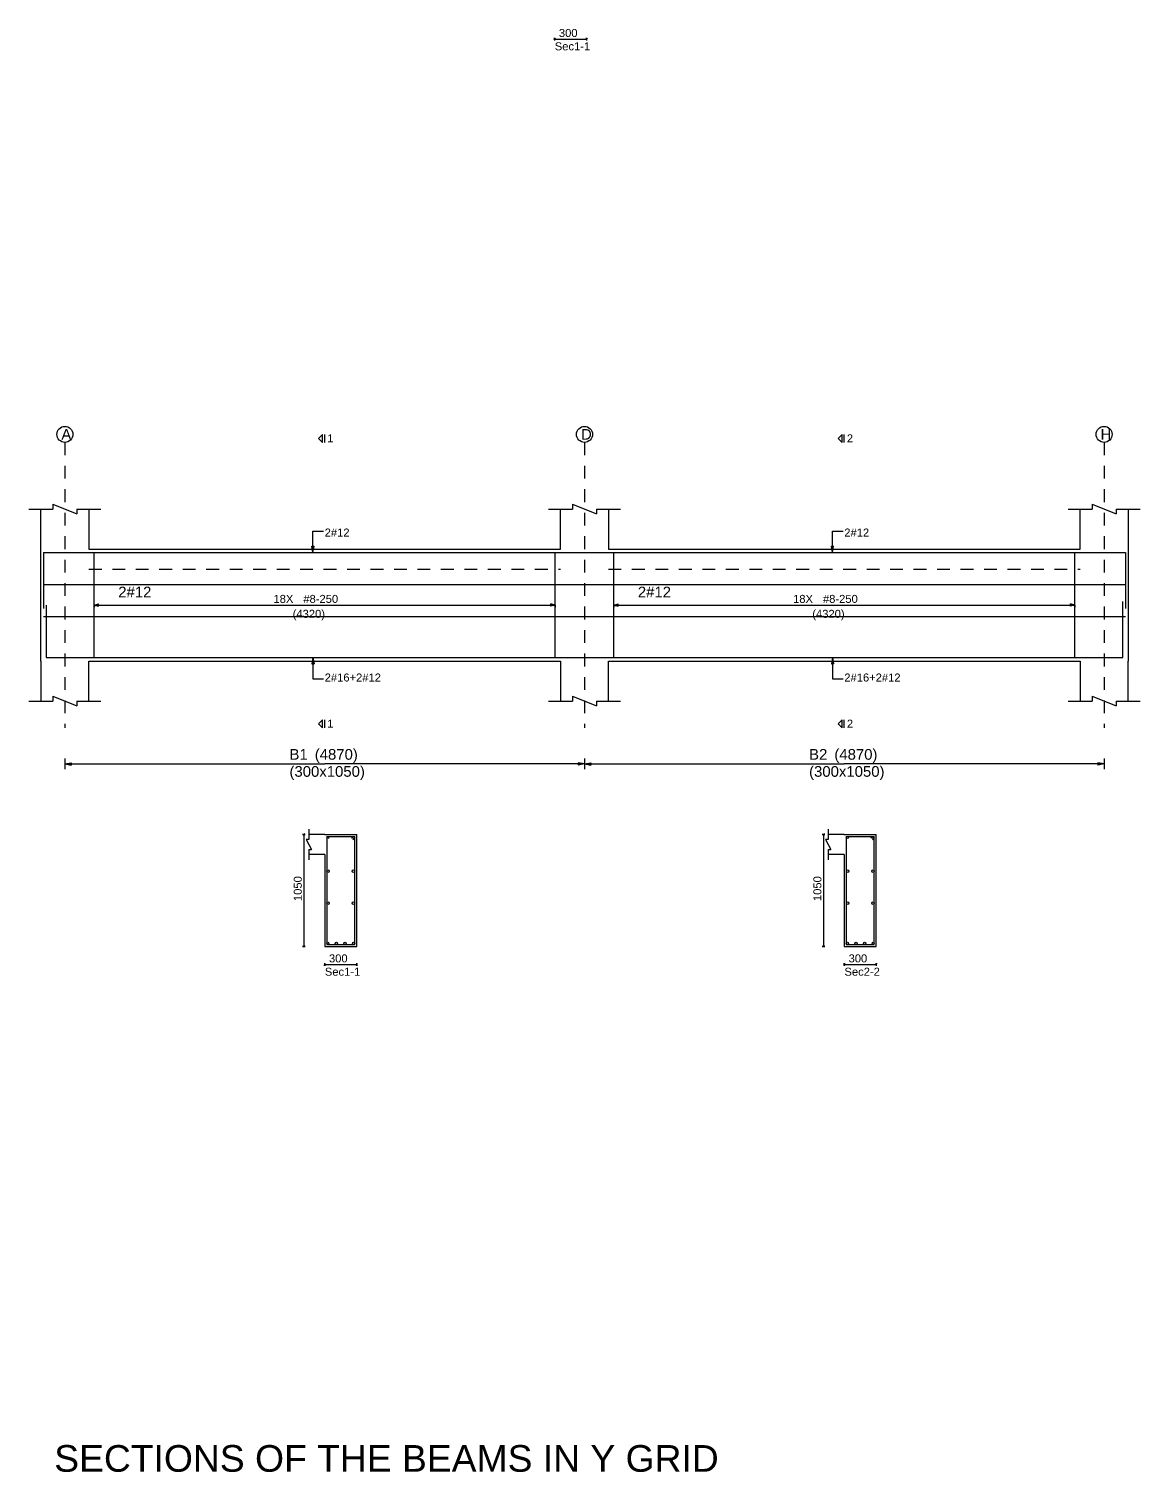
# Model space of a CAD drawing. Extents: x 0 to 98, y 3 to 248.
# Drawn here: x 0.66 to 11.08, y 64.4 to 77.93 of the extents above; entities that cross this region are included whole.
import ezdxf

# ---------------------------------------------------------------- set-up
doc = ezdxf.new("R2010")
doc.units = 0
doc.linetypes.add('ACAD_ISO02W100', pattern=[15, 12, -3])
for name, color, linetype in [('Axisline', 1, 'CONTINUOUS'), ('Axisline_Name', 2, 'CONTINUOUS'), ('Beam_bottombarlabeling', 2, 'CONTINUOUS'), ('Beam_Cross_Label', 4, 'CONTINUOUS'), ('Beam_CrossSection', 2, 'CONTINUOUS'), ('Beam_Dimensions_LS', 3, 'CONTINUOUS'), ('Beam_NameLS', 6, 'CONTINUOUS'), ('Beam_topbarsLabeling', 2, 'CONTINUOUS'), ('dim_all', 7, 'CONTINUOUS'), ('Longsection', 2, 'CONTINUOUS'), ('main_botbars', 4, 'CONTINUOUS'), ('main_topbars', 4, 'CONTINUOUS'), ('SectionLine', 4, 'CONTINUOUS'), ('Sidefacebar', 140, 'CONTINUOUS'), ('Slabline', 253, 'CONTINUOUS'), ('span_dim', 7, 'CONTINUOUS'), ('spanline', 7, 'CONTINUOUS'), ('Stirrup_bar', 1, 'CONTINUOUS'), ('Stirrup_Dia_Spacing', 2, 'CONTINUOUS'), ('Stirrup_Length', 7, 'CONTINUOUS'), ('Stirrup_Numbers', 2, 'CONTINUOUS'), ('title', 3, 'CONTINUOUS')]:
    doc.layers.add(name, color=color, linetype=linetype)
doc.styles.add('STRUDS_Arial', font='ARIAL.TTF', dxfattribs={"height": 0.04})

msp = doc.modelspace()

# ---------------------------------------------------------------- linework, layer by layer
at = {"layer": 'Axisline', "linetype": 'ACAD_ISO02W100', "ltscale": 0.01}
for p, q in [((1, 74.055), (1, 71.38)), ((5.87, 74.055), (5.87, 71.38)), ((10.74, 74.055), (10.74, 71.38))]:
    msp.add_line(p, q, dxfattribs=at)
at = {"layer": 'Axisline'}
for centre in [(1, 74.13), (5.87, 74.13), (10.74, 74.13)]:
    msp.add_circle(centre, 0.075, dxfattribs=at)
at = {"layer": 'Beam_bottombarlabeling'}
for p, q in [((3.325, 72.038), (3.315, 71.978)), ((3.315, 71.978), (3.335, 71.978)), ((3.325, 72.038), (3.325, 71.838)), ((3.325, 72.038), (3.335, 71.978)), ((8.195, 72.038), (8.185, 71.978)), ((8.185, 71.978), (8.205, 71.978)), ((8.195, 72.038), (8.195, 71.838)), ((8.195, 72.038), (8.205, 71.978)), ((3.325, 71.838), (3.425, 71.838)), ((8.195, 71.838), (8.295, 71.838))]:
    msp.add_line(p, q, dxfattribs=at)
for points in [[(3.325, 72.038), (3.315, 71.978), (3.325, 72.038), (3.335, 71.978)], [(8.195, 72.038), (8.185, 71.978), (8.195, 72.038), (8.205, 71.978)]]:
    msp.add_solid(points, dxfattribs=at)
at = {"layer": 'Beam_CrossSection'}
for p, q in [((3.285, 70.4275), (3.285, 70.3325)), ((3.435, 70.38), (3.285, 70.38)), ((3.435, 70.38), (3.735, 70.38)), ((3.435, 70.38), (3.435, 70.38)), ((3.735, 69.33), (3.735, 70.38)), ((3.735, 70.38), (3.735, 70.38)), ((8.155, 70.4275), (8.155, 70.3325)), ((8.305, 70.38), (8.155, 70.38)), ((8.305, 70.38), (8.605, 70.38)), ((8.305, 70.38), (8.305, 70.38)), ((8.605, 69.33), (8.605, 70.38)), ((8.605, 70.38), (8.605, 70.38)), ((3.285, 70.3325), (3.26, 70.3325)), ((3.26, 70.3325), (3.31, 70.2375)), ((3.285, 70.2375), (3.285, 70.1425)), ((3.285, 70.2375), (3.31, 70.2375)), ((8.155, 70.3325), (8.13, 70.3325)), ((8.13, 70.3325), (8.18, 70.2375)), ((8.155, 70.2375), (8.155, 70.1425)), ((8.155, 70.2375), (8.18, 70.2375)), ((3.435, 70.19), (3.285, 70.19)), ((3.435, 70.19), (3.435, 69.33)), ((8.305, 70.19), (8.155, 70.19)), ((8.305, 70.19), (8.305, 69.33)), ((3.435, 69.33), (3.735, 69.33)), ((8.305, 69.33), (8.605, 69.33))]:
    msp.add_line(p, q, dxfattribs=at)
at = {"layer": 'Beam_topbarsLabeling'}
for p, q in [((3.325, 73.022), (3.325, 73.222)), ((3.325, 73.222), (3.425, 73.222)), ((8.195, 73.022), (8.195, 73.222)), ((8.195, 73.222), (8.295, 73.222)), ((3.325, 73.022), (3.315, 73.082)), ((3.315, 73.082), (3.335, 73.082)), ((3.325, 73.022), (3.335, 73.082)), ((3.325, 73.082), (3.33, 73.082)), ((8.195, 73.022), (8.185, 73.082)), ((8.185, 73.082), (8.205, 73.082)), ((8.195, 73.022), (8.205, 73.082)), ((8.195, 73.082), (8.2, 73.082))]:
    msp.add_line(p, q, dxfattribs=at)
for points in [[(3.325, 73.022), (3.315, 73.082), (3.325, 73.022), (3.335, 73.082)], [(8.195, 73.022), (8.185, 73.082), (8.195, 73.022), (8.205, 73.082)]]:
    msp.add_solid(points, dxfattribs=at)
at = {"layer": 'dim_all'}
for p, q in [((5.59, 77.835), (5.5812, 77.8262)), ((5.59, 77.835), (5.59, 77.8475)), ((5.59, 77.835), (5.5988, 77.8438)), ((5.59, 77.835), (5.59, 77.8225)), ((5.59, 77.835), (5.89, 77.835)), ((5.89, 77.835), (5.8812, 77.8262)), ((5.89, 77.835), (5.89, 77.8475)), ((5.89, 77.835), (5.8988, 77.8438)), ((5.89, 77.835), (5.89, 77.8225)), ((3.24, 70.38), (3.2275, 70.38)), ((3.24, 70.38), (3.2312, 70.3712)), ((3.24, 70.38), (3.2488, 70.3888)), ((3.24, 70.38), (3.2525, 70.38)), ((3.24, 70.38), (3.24, 69.33)), ((8.11, 70.38), (8.0975, 70.38)), ((8.11, 70.38), (8.1012, 70.3712)), ((8.11, 70.38), (8.1188, 70.3888)), ((8.11, 70.38), (8.1225, 70.38)), ((8.11, 70.38), (8.11, 69.33)), ((3.24, 69.33), (3.2275, 69.33)), ((3.24, 69.33), (3.2312, 69.3212)), ((3.24, 69.33), (3.2488, 69.3388)), ((3.24, 69.33), (3.2525, 69.33)), ((8.11, 69.33), (8.0975, 69.33)), ((8.11, 69.33), (8.1012, 69.3212)), ((8.11, 69.33), (8.1188, 69.3388)), ((8.11, 69.33), (8.1225, 69.33)), ((3.435, 69.16), (3.4262, 69.1512)), ((3.435, 69.16), (3.435, 69.1725)), ((3.435, 69.16), (3.4438, 69.1688)), ((3.435, 69.16), (3.435, 69.1475)), ((3.435, 69.16), (3.735, 69.16)), ((3.735, 69.16), (3.7262, 69.1512)), ((3.735, 69.16), (3.735, 69.1725)), ((3.735, 69.16), (3.7438, 69.1688)), ((3.735, 69.16), (3.735, 69.1475)), ((8.305, 69.16), (8.2962, 69.1512)), ((8.305, 69.16), (8.305, 69.1725)), ((8.305, 69.16), (8.3138, 69.1688)), ((8.305, 69.16), (8.305, 69.1475)), ((8.305, 69.16), (8.605, 69.16)), ((8.605, 69.16), (8.5962, 69.1512)), ((8.605, 69.16), (8.605, 69.1725)), ((8.605, 69.16), (8.6138, 69.1688)), ((8.605, 69.16), (8.605, 69.1475))]:
    msp.add_line(p, q, dxfattribs=at)
at = {"layer": 'Longsection'}
for p, q in [((0.8875, 73.475), (0.8875, 73.43)), ((0.8875, 73.475), (1.1125, 73.385)), ((5.7575, 73.475), (5.7575, 73.43)), ((5.7575, 73.475), (5.9825, 73.385)), ((10.6275, 73.475), (10.6275, 73.43)), ((10.6275, 73.475), (10.8525, 73.385)), ((0.6625, 73.43), (0.775, 73.43)), ((0.6625, 73.43), (0.8875, 73.43)), ((0.775, 73.055), (0.775, 73.43)), ((1.1125, 73.43), (1.1125, 73.385)), ((1.1125, 73.43), (1.3375, 73.43)), ((1.225, 73.43), (1.225, 73.055)), ((5.5325, 73.43), (5.645, 73.43)), ((5.5325, 73.43), (5.7575, 73.43)), ((5.645, 73.055), (5.645, 73.43)), ((5.9825, 73.43), (5.9825, 73.385)), ((5.9825, 73.43), (6.2075, 73.43)), ((6.095, 73.43), (6.095, 73.055)), ((10.4025, 73.43), (10.515, 73.43)), ((10.4025, 73.43), (10.6275, 73.43)), ((10.515, 73.055), (10.515, 73.43)), ((10.8525, 73.43), (10.8525, 73.385)), ((10.8525, 73.43), (11.0775, 73.43)), ((10.965, 73.43), (10.965, 73.055)), ((0.775, 72.005), (0.775, 73.055)), ((1, 73.055), (1, 73.055)), ((1.225, 73.055), (5.645, 73.055)), ((6.095, 73.055), (10.515, 73.055)), ((10.965, 73.055), (10.965, 72.005)), ((0.775, 72.005), (0.775, 71.63)), ((1.225, 71.63), (1.225, 72.005)), ((1.225, 72.005), (5.645, 72.005)), ((5.645, 72.005), (5.645, 71.63)), ((6.095, 71.63), (6.095, 72.005)), ((6.095, 72.005), (10.515, 72.005)), ((10.515, 72.005), (10.515, 71.63)), ((10.965, 71.63), (10.965, 72.005)), ((0.6625, 71.63), (0.775, 71.63)), ((0.6625, 71.63), (0.8875, 71.63)), ((0.8875, 71.675), (0.8875, 71.63)), ((0.8875, 71.675), (1.1125, 71.585)), ((1.1125, 71.63), (1.1125, 71.585)), ((1.1125, 71.63), (1.3375, 71.63)), ((5.5325, 71.63), (5.645, 71.63)), ((5.5325, 71.63), (5.7575, 71.63)), ((5.7575, 71.675), (5.7575, 71.63)), ((5.7575, 71.675), (5.9825, 71.585)), ((5.9825, 71.63), (5.9825, 71.585)), ((5.9825, 71.63), (6.2075, 71.63)), ((10.4025, 71.63), (10.515, 71.63)), ((10.4025, 71.63), (10.6275, 71.63)), ((10.6275, 71.675), (10.6275, 71.63)), ((10.6275, 71.675), (10.8525, 71.585)), ((10.8525, 71.63), (10.8525, 71.585)), ((10.8525, 71.63), (11.0775, 71.63))]:
    msp.add_line(p, q, dxfattribs=at)
at = {"layer": 'main_botbars'}
for p, q in [((0.8, 73.022), (0.8, 72.497)), ((0.8, 73.022), (6.07, 73.022)), ((5.67, 73.022), (10.94, 73.022)), ((10.94, 73.022), (10.94, 72.497)), ((0.825, 72.53), (0.825, 72.038)), ((10.915, 72.038), (10.915, 72.563)), ((0.825, 72.038), (6.045, 72.038)), ((5.695, 72.038), (10.915, 72.038)), ((6.045, 72.038), (6.045, 72.038))]:
    msp.add_line(p, q, dxfattribs=at)
for centre in [(3.4638, 69.3587), (3.5446, 69.3587), (3.6254, 69.3587), (3.7062, 69.3587), (8.3338, 69.3587), (8.4146, 69.3587), (8.4954, 69.3587), (8.5762, 69.3587)]:
    msp.add_circle(centre, 0.01, dxfattribs=at)
at = {"layer": 'main_topbars'}
for centre in [(3.4638, 70.3512), (3.7062, 70.3512), (8.3338, 70.3512), (8.5762, 70.3512)]:
    msp.add_circle(centre, 0.01, dxfattribs=at)
at = {"layer": 'SectionLine'}
for p, q in [((3.415, 74.13), (3.3775, 74.0925)), ((3.415, 74.055), (3.3775, 74.0925)), ((3.415, 74.055), (3.415, 74.13)), ((3.435, 74.055), (3.435, 74.13)), ((8.285, 74.13), (8.2475, 74.0925)), ((8.285, 74.055), (8.2475, 74.0925)), ((8.285, 74.055), (8.285, 74.13)), ((8.305, 74.055), (8.305, 74.13)), ((3.415, 71.455), (3.3775, 71.4175)), ((3.415, 71.38), (3.415, 71.455)), ((3.435, 71.38), (3.435, 71.455)), ((8.285, 71.455), (8.2475, 71.4175)), ((8.285, 71.38), (8.285, 71.455)), ((8.305, 71.38), (8.305, 71.455)), ((3.415, 71.38), (3.3775, 71.4175)), ((8.285, 71.38), (8.2475, 71.4175))]:
    msp.add_line(p, q, dxfattribs=at)
at = {"layer": 'Sidefacebar'}
for p, q in [((0.8, 72.722), (6.07, 72.722)), ((5.67, 72.722), (10.94, 72.722)), ((0.8, 72.422), (6.07, 72.422)), ((5.67, 72.422), (10.94, 72.422))]:
    msp.add_line(p, q, dxfattribs=at)
for centre in [(3.466, 70.035), (3.704, 70.035), (8.336, 70.035), (8.574, 70.035), (3.466, 69.735), (3.704, 69.735), (8.336, 69.735), (8.574, 69.735)]:
    msp.add_circle(centre, 0.012, dxfattribs=at)
at = {"layer": 'Slabline', "linetype": 'ACAD_ISO02W100', "ltscale": 0.01}
for p, q in [((1.225, 72.865), (5.645, 72.865)), ((6.095, 72.865), (10.515, 72.865))]:
    msp.add_line(p, q, dxfattribs=at)
at = {"layer": 'spanline'}
for p, q in [((1, 71.09), (1, 70.99)), ((1, 71.04), (1.06, 71.05)), ((1, 71.04), (3.435, 71.04)), ((1, 71.04), (1.06, 71.03)), ((1.06, 71.05), (1.06, 71.03)), ((5.87, 71.04), (3.435, 71.04)), ((5.87, 71.04), (5.81, 71.05)), ((5.81, 71.05), (5.81, 71.03)), ((5.87, 71.04), (5.81, 71.03)), ((5.87, 71.09), (5.87, 70.99)), ((5.87, 71.09), (5.87, 70.99)), ((5.87, 71.04), (5.93, 71.05)), ((5.87, 71.04), (8.305, 71.04)), ((5.87, 71.04), (5.93, 71.03)), ((5.93, 71.05), (5.93, 71.03)), ((10.74, 71.04), (8.305, 71.04)), ((10.74, 71.04), (10.68, 71.05)), ((10.68, 71.05), (10.68, 71.03)), ((10.74, 71.04), (10.68, 71.03)), ((10.74, 71.09), (10.74, 70.99))]:
    msp.add_line(p, q, dxfattribs=at)
for points in [[(1, 71.04), (1.06, 71.05), (1, 71.04), (1.06, 71.03)], [(5.87, 71.04), (5.81, 71.05), (5.87, 71.04), (5.81, 71.03)], [(5.87, 71.04), (5.93, 71.05), (5.87, 71.04), (5.93, 71.03)], [(10.74, 71.04), (10.68, 71.05), (10.74, 71.04), (10.68, 71.03)]]:
    msp.add_solid(points, dxfattribs=at)
at = {"layer": 'Stirrup_bar'}
for p, q in [((1.275, 72.038), (1.275, 73.022)), ((5.595, 72.038), (5.595, 73.022)), ((6.145, 72.038), (6.145, 73.022)), ((10.465, 72.038), (10.465, 73.022)), ((3.4537, 70.3612), (3.4537, 69.3487)), ((3.4537, 70.3612), (3.7163, 70.3612)), ((3.6992, 70.3583), (3.685, 70.3442)), ((3.7163, 69.3487), (3.7163, 70.3612)), ((8.3238, 70.3612), (8.3238, 69.3487)), ((8.3238, 70.3612), (8.5862, 70.3612)), ((8.5692, 70.3583), (8.555, 70.3442)), ((8.5862, 69.3487), (8.5862, 70.3612)), ((3.7133, 70.3442), (3.6992, 70.33)), ((8.5833, 70.3442), (8.5692, 70.33)), ((3.4537, 69.3487), (3.7163, 69.3487)), ((8.3238, 69.3487), (8.5862, 69.3487))]:
    msp.add_line(p, q, dxfattribs=at)
at = {"layer": 'Stirrup_Length'}
for p, q in [((1.275, 72.53), (1.275, 72.55)), ((1.275, 72.53), (1.315, 72.54)), ((1.275, 72.53), (5.595, 72.53)), ((1.275, 72.53), (1.275, 72.51)), ((1.275, 72.53), (1.315, 72.52)), ((1.315, 72.52), (1.315, 72.54)), ((5.595, 72.53), (5.555, 72.54)), ((5.555, 72.52), (5.555, 72.54)), ((5.595, 72.53), (5.555, 72.52)), ((5.595, 72.53), (5.595, 72.55)), ((5.595, 72.53), (5.595, 72.51)), ((6.145, 72.53), (6.145, 72.55)), ((6.145, 72.53), (6.185, 72.54)), ((6.145, 72.53), (10.465, 72.53)), ((6.145, 72.53), (6.145, 72.51)), ((6.145, 72.53), (6.185, 72.52)), ((6.185, 72.52), (6.185, 72.54)), ((10.465, 72.53), (10.425, 72.54)), ((10.425, 72.52), (10.425, 72.54)), ((10.465, 72.53), (10.425, 72.52)), ((10.465, 72.53), (10.465, 72.55)), ((10.465, 72.53), (10.465, 72.51))]:
    msp.add_line(p, q, dxfattribs=at)
for points in [[(1.275, 72.53), (1.315, 72.54), (1.275, 72.53), (1.315, 72.52)], [(5.595, 72.53), (5.555, 72.54), (5.595, 72.53), (5.555, 72.52)], [(6.145, 72.53), (6.185, 72.54), (6.145, 72.53), (6.185, 72.52)], [(10.465, 72.53), (10.425, 72.54), (10.465, 72.53), (10.425, 72.52)]]:
    msp.add_solid(points, dxfattribs=at)

# ---------------------------------------------------------------- texts
at = {"layer": 'Axisline_Name', "style": 'STRUDS_Arial'}
for s, p in [('A', (0.967, 74.08)), ('D', (5.837, 74.08)), ('H', (10.707, 74.08))]:
    msp.add_text(s, height=0.1, dxfattribs=at).set_placement(p)
at = {"layer": 'Beam_bottombarlabeling', "style": 'STRUDS_Arial'}
for p in [(3.435, 71.813), (8.305, 71.813)]:
    msp.add_text('2#16+2#12', height=0.075, dxfattribs=at).set_placement(p)
at = {"layer": 'Beam_Cross_Label', "style": 'STRUDS_Arial'}
for s, p in [('Sec1-1', (5.5915, 77.73)), ('Sec1-1', (3.4365, 69.055)), ('Sec2-2', (8.3065, 69.055))]:
    msp.add_text(s, height=0.075, dxfattribs=at).set_placement(p)
at = {"layer": 'Beam_Dimensions_LS', "style": 'STRUDS_Arial'}
for p in [(3.105, 70.92), (7.975, 70.92)]:
    msp.add_text('(300x1050)', height=0.1, dxfattribs=at).set_placement(p)
at = {"layer": 'Beam_NameLS', "style": 'STRUDS_Arial'}
for s, p in [('B1', (3.105, 71.08)), ('B2', (7.975, 71.08))]:
    msp.add_text(s, height=0.1, dxfattribs=at).set_placement(p)
at = {"layer": 'Beam_topbarsLabeling', "style": 'STRUDS_Arial'}
for p in [(3.435, 73.172), (8.305, 73.172)]:
    msp.add_text('2#12', height=0.075, dxfattribs=at).set_placement(p)
at = {"layer": 'dim_all', "style": 'STRUDS_Arial'}
for p in [(5.63, 77.855), (3.475, 69.18), (8.345, 69.18)]:
    msp.add_text('300', height=0.075, dxfattribs=at).set_placement(p)
for p in [(3.22, 69.755), (8.09, 69.755)]:
    msp.add_text('1050', height=0.075, rotation=90, dxfattribs=at).set_placement(p)
at = {"layer": 'SectionLine', "style": 'STRUDS_Arial'}
for s, p in [('1', (3.459, 74.055)), ('2', (8.329, 74.055)), ('1', (3.459, 71.38)), ('2', (8.329, 71.38))]:
    msp.add_text(s, height=0.075, dxfattribs=at).set_placement(p)
at = {"layer": 'Sidefacebar', "style": 'STRUDS_Arial'}
for p in [(1.5, 72.602), (6.37, 72.602)]:
    msp.add_text('2#12', height=0.1, dxfattribs=at).set_placement(p)
at = {"layer": 'span_dim', "style": 'STRUDS_Arial'}
for p in [(3.303, 71.08), (8.173, 71.08)]:
    msp.add_text(' (4870) ', height=0.1, dxfattribs=at).set_placement(p)
at = {"layer": 'Stirrup_Dia_Spacing', "style": 'STRUDS_Arial'}
for p in [(3.235, 72.55), (8.105, 72.55)]:
    msp.add_text('#8-250', height=0.075, dxfattribs=at).set_placement(p)
at = {"layer": 'Stirrup_Length', "style": 'STRUDS_Arial'}
for p in [(3.135, 72.41), (8.005, 72.41)]:
    msp.add_text('(4320)', height=0.075, dxfattribs=at).set_placement(p)
at = {"layer": 'Stirrup_Numbers', "style": 'STRUDS_Arial'}
for p in [(2.955, 72.55), (7.825, 72.55)]:
    msp.add_text('18X', height=0.075, dxfattribs=at).set_placement(p)
at = {"layer": 'title', "style": 'STRUDS_Arial'}
msp.add_text('SECTIONS OF THE BEAMS IN Y GRID', height=0.25, dxfattribs=at).set_placement((0.9, 64.405))

doc.saveas('drawing.dxf')
